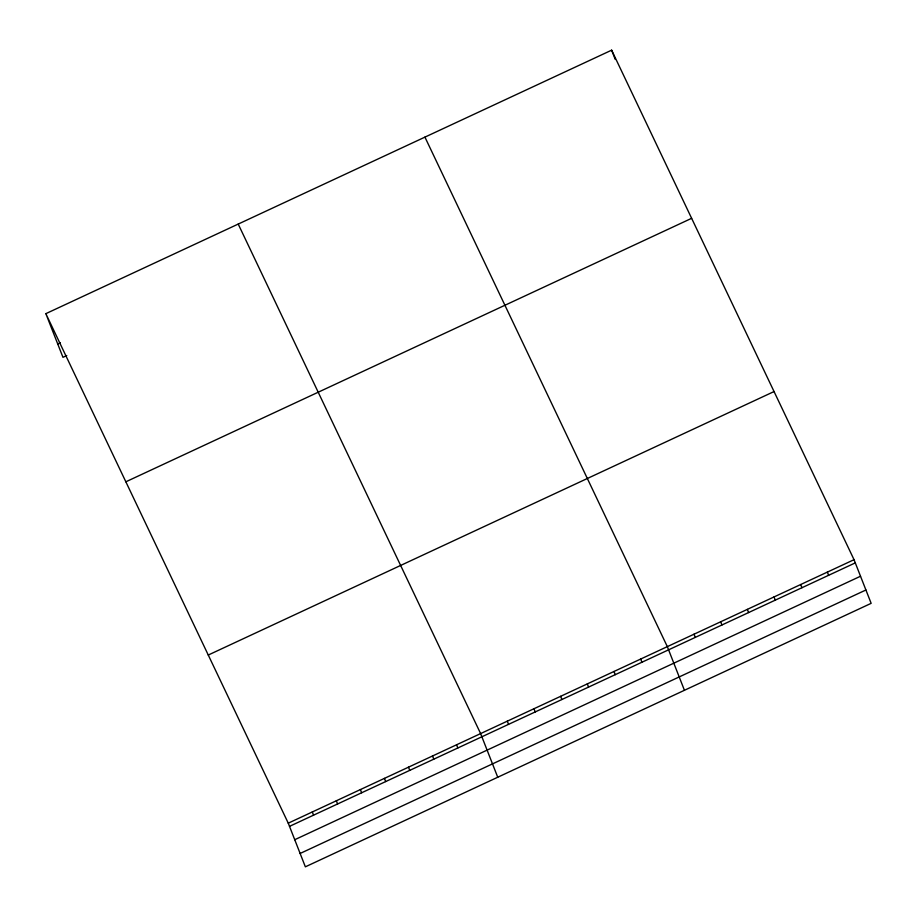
<?xml version="1.0" encoding="UTF-8"?>
<svg xmlns="http://www.w3.org/2000/svg" width="917" height="917" viewBox="0 0 917 917"><rect width="100%" height="100%" fill="white"/><g stroke="black" fill="none" stroke-linecap="round" stroke-linejoin="round"><path stroke-width="1.38" d="M45.85 313.66L611.639 50.171L854.036 559.679L871.15 603.34L305.361 866.829L288.259 823.168L45.85 313.66L62.964 357.321L66.758 355.544M57.725 343.967L60.258 342.786M125.847 481.803L691.636 218.315M208.262 655.036L774.051 391.548M288.259 823.168L854.036 559.679M289.508 826.366L855.297 562.878M294.735 839.72L860.524 576.231M300.134 853.475L865.912 589.986M424.926 137.126L667.335 646.634L684.437 690.295M238.214 224.069L480.623 733.589L497.736 777.238M827.363 572.105L828.624 575.303M611.639 50.171L615.273 59.433M800.69 584.53L801.951 587.717M774.017 596.944L775.278 600.142M747.355 609.369L748.604 612.567M720.682 621.795L721.931 624.981M694.009 634.209L695.258 637.407M640.662 659.059L641.911 662.246M613.989 671.473L615.238 674.671M587.316 683.899L588.565 687.097M560.642 696.324L561.892 699.511M533.969 708.738L535.219 711.936M507.296 721.163L508.545 724.361M456.574 744.787L457.824 747.974M432.526 755.986L433.787 759.173M408.489 767.185L409.739 770.372M384.441 778.373L385.69 781.571M360.392 789.571L361.642 792.769M336.344 800.77L337.594 803.968M312.296 811.969L313.557 815.167"/></g></svg>
